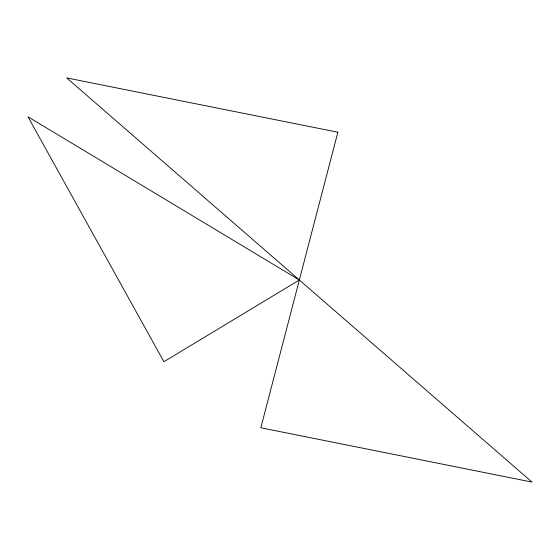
<?xml version="1.0" encoding="UTF-8"?>
<svg xmlns="http://www.w3.org/2000/svg" width="560" height="560" viewBox="0 0 560 560"><rect width="100%" height="100%" fill="white"/><g stroke="black" fill="none" stroke-linecap="round" stroke-linejoin="round"><path stroke-width="0.84" d="M337.855 132.223L260.82 427.777L532 482.09L66.675 77.91L337.855 132.223M299.334 280L163.898 361.718L28 116.809L299.334 280"/></g></svg>
